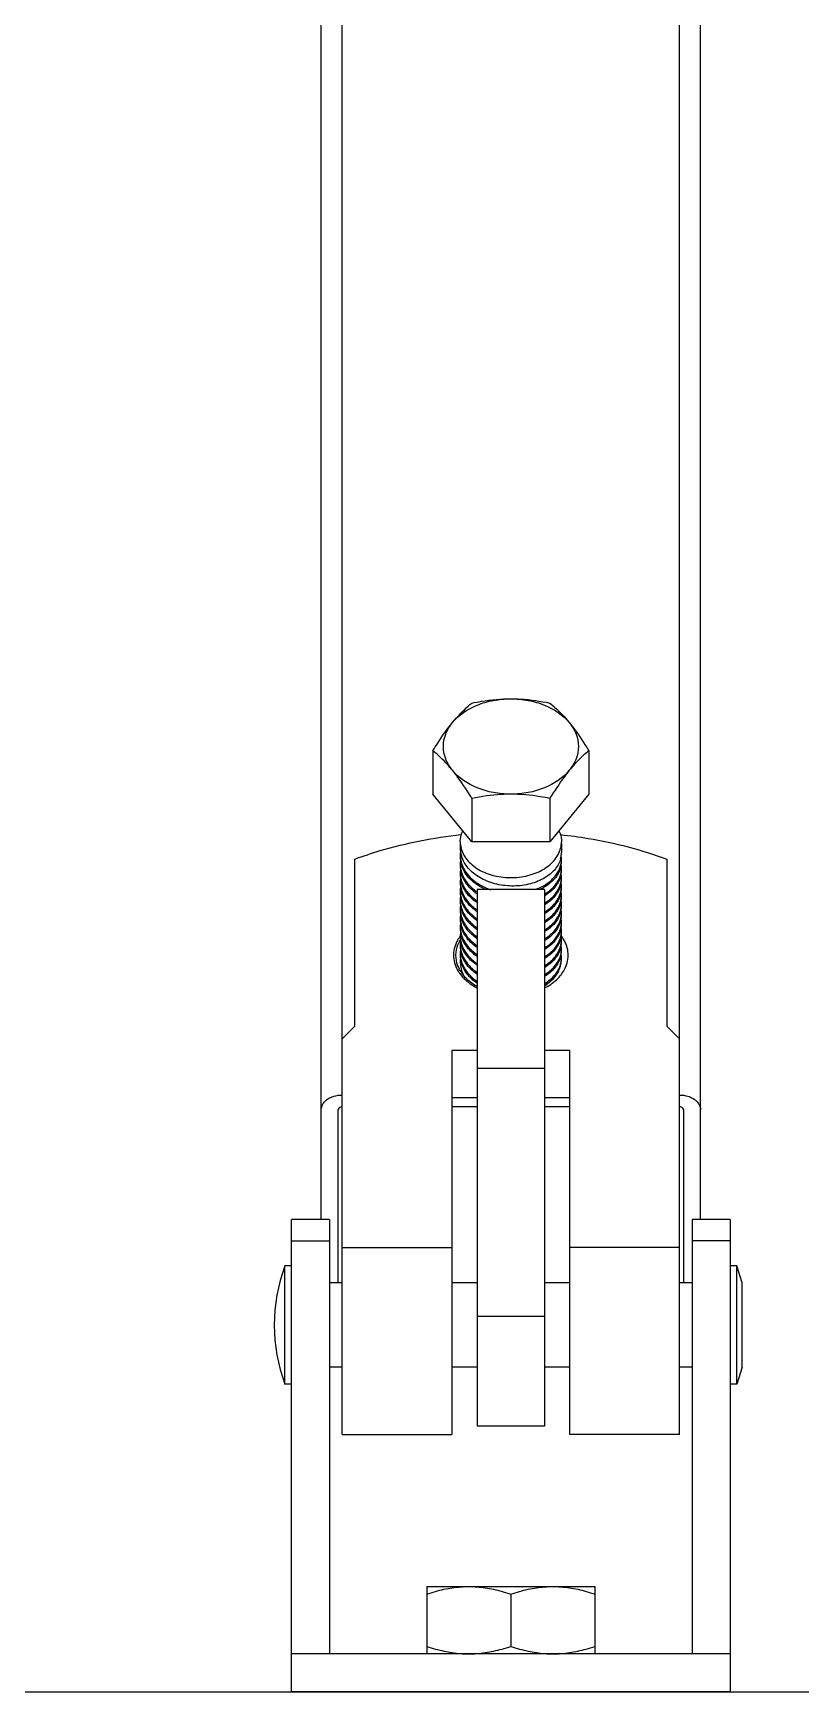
# Model space of a CAD drawing. Extents: x 69728788 to 150676229, y 20327566 to 43663798.
# Drawn here: x 75469192 to 75469607, y 20753254 to 20754149 of the extents above; entities that cross this region are included whole.
import ezdxf

# ---------------------------------------------------------------- set-up
doc = ezdxf.new("R2010")
doc.units = 0
doc.header["$LTSCALE"] = 1000
doc.header["$MEASUREMENT"] = 0
doc.layers.get('0').update_dxf_attribs({"linetype": 'CONTINUOUS'})
doc.layers.add('02___PRT_ALL_AXES', color=7, linetype='CONTINUOUS')

msp = doc.modelspace()

# ---------------------------------------------------------------- linework, layer by layer
at = {"color": 0, "linetype": 'Continuous'}
for p, q in [((75469359.28, 20753392.75), (75469359.28, 20755913.45)), ((75469541.41, 20753392.75), (75469541.41, 20755913.45)), ((75469347.9, 20753508.87), (75469347.9, 20755821.83)), ((75469552.79, 20753508.87), (75469552.79, 20755821.83)), ((75469429.31, 20753712.83), (75469408.28, 20753738.59)), ((75469492.4, 20753738.59), (75469471.37, 20753712.83)), ((75469423.02, 20753712.83), (75469423.02, 20753709.52)), ((75469471.37, 20753712.83), (75469429.31, 20753712.83)), ((75469477.66, 20753711.93), (75469477.66, 20753708.07)), ((75469432.13, 20753687.07), (75469432.13, 20753397.31)), ((75469468.55, 20753687.07), (75469432.13, 20753687.07)), ((75469468.55, 20753687.07), (75469468.55, 20753397.31)), ((75469418.47, 20753600.15), (75469418.47, 20753392.75)), ((75469482.21, 20753392.75), (75469482.21, 20753600.15)), ((75469468.55, 20753590.49), (75469432.13, 20753590.49)), ((75469357, 20753568.1), (75469357, 20753474.72)), ((75469432.13, 20753569.71), (75469418.47, 20753569.71)), ((75469482.21, 20753569.71), (75469468.55, 20753569.71)), ((75469543.68, 20753474.72), (75469543.68, 20753568.1)), ((75469331.96, 20753253.89), (75469331.96, 20753508.87)), ((75469352.45, 20753508.87), (75469331.96, 20753508.87)), ((75469352.45, 20753508.87), (75469352.45, 20753274.38)), ((75469548.23, 20753508.87), (75469548.23, 20753274.38)), ((75469568.72, 20753508.87), (75469548.23, 20753508.87)), ((75469568.72, 20753508.87), (75469568.72, 20753253.89)), ((75469331.96, 20753497.4), (75469352.45, 20753497.4)), ((75469359.28, 20753493.8), (75469418.47, 20753493.8)), ((75469541.41, 20753493.8), (75469482.21, 20753493.8)), ((75469568.72, 20753497.4), (75469548.23, 20753497.4)), ((75469468.55, 20753456.5), (75469432.13, 20753456.5)), ((75469468.55, 20753397.31), (75469432.13, 20753397.31)), ((75469359.28, 20753392.75), (75469418.47, 20753392.75)), ((75469541.41, 20753392.75), (75469482.21, 20753392.75)), ((75469568.72, 20753274.38), (75469331.96, 20753274.38)), ((75466122.35, 20753253.89), (75470168.99, 20753253.89)), ((75469568.72, 20753253.89), (75469331.96, 20753253.89))]:
    msp.add_line(p, q, dxfattribs=at)
for centre, radius, start, end in [((75469437.87, 20753709.52), 14.85, 180.01722, 187.52632), ((75469437.87, 20753705.65), 14.85, 172.47666, 179.98278), ((75469438.22, 20753709.57), 15.2, 187.53454, 194.23554), ((75469464.97, 20753707.11), 12.69, 351.17789, 359.97393), ((75469437.78, 20753705.66), 14.75, 180.00334, 183.70967), ((75469437.87, 20753704.69), 14.85, 180.01715, 187.51622), ((75469437.87, 20753700.82), 14.85, 172.46693, 179.98272), ((75469437.78, 20753700.83), 14.75, 180.00333, 183.70971), ((75469437.87, 20753699.86), 14.85, 180.01713, 187.51257), ((75469437.87, 20753695.99), 14.85, 172.46313, 179.98269), ((75469437.98, 20753705.67), 14.96, 183.71764, 189.37149), ((75469437.98, 20753700.84), 14.96, 183.7177, 189.37607), ((75469438.22, 20753704.74), 15.2, 187.52453, 194.23504), ((75469438.22, 20753699.91), 15.2, 187.52091, 194.23393), ((75469438.41, 20753705.75), 15.4, 189.39918, 197.51255), ((75469438.41, 20753700.92), 15.4, 189.40375, 197.51178), ((75469438.6, 20753709.67), 15.59, 194.23117, 197.49475), ((75469438.6, 20753704.84), 15.59, 194.23065, 197.49396), ((75469464.36, 20753707.23), 13.32, 343.58844, 344.68199), ((75469464.35, 20753702.4), 13.32, 343.59888, 344.57017), ((75469464.6, 20753702.34), 13.06, 344.55628, 351.21219), ((75469464.61, 20753707.17), 13.06, 344.66897, 351.17186), ((75469464.97, 20753703.23), 12.69, 0.02594, 8.81576), ((75469464.97, 20753702.28), 12.69, 351.2194, 359.97423), ((75469464.97, 20753698.41), 12.69, 0.02628, 8.85787), ((75469464.97, 20753697.45), 12.69, 351.19942, 359.97411), ((75469465.07, 20753703.24), 12.59, 355.66018, 359.99528), ((75469465.07, 20753698.41), 12.59, 355.66113, 359.99528), ((75469437.78, 20753696), 14.75, 180.00333, 183.70961), ((75469437.88, 20753695.03), 14.85, 180.01751, 187.69971), ((75469437.86, 20753691.16), 14.84, 172.65561, 179.98377), ((75469437.78, 20753691.17), 14.76, 180.00318, 183.71292), ((75469437.87, 20753690.21), 14.84, 180.01703, 187.48972), ((75469437.98, 20753696.01), 14.96, 183.71757, 189.36661), ((75469438.21, 20753695.08), 15.19, 187.70733, 194.25526), ((75469438.41, 20753696.09), 15.4, 189.39432, 197.50898), ((75469438.6, 20753700.01), 15.59, 194.22951, 197.49117), ((75469438.61, 20753695.18), 15.6, 194.25149, 197.54934), ((75469464.35, 20753697.57), 13.32, 343.59538, 344.62335), ((75469464.57, 20753692.69), 13.1, 343.58549, 351.25409), ((75469464.6, 20753697.51), 13.06, 344.60986, 351.19274), ((75469464.97, 20753693.58), 12.69, 0.02621, 8.8377), ((75469464.97, 20753692.62), 12.69, 351.26943, 359.97439), ((75469464.97, 20753688.75), 12.69, 0.02676, 8.90978), ((75469465.07, 20753693.58), 12.59, 355.66072, 359.99529), ((75469465.07, 20753688.75), 12.59, 355.66245, 359.99524), ((75469437.87, 20753686.33), 14.85, 172.44012, 179.98264), ((75469437.78, 20753686.34), 14.75, 180.00333, 183.70921), ((75469437.87, 20753685.38), 14.85, 180.01723, 187.52723), ((75469437.87, 20753681.5), 14.85, 172.47806, 179.98286), ((75469437.78, 20753681.51), 14.75, 180.00334, 183.70992), ((75469437.87, 20753680.55), 14.85, 180.01713, 187.51595), ((75469437.98, 20753686.35), 14.96, 183.71714, 189.3545), ((75469437.98, 20753681.52), 14.96, 183.71798, 189.39195), ((75469438.22, 20753690.25), 15.2, 187.49863, 194.29765), ((75469438.22, 20753685.42), 15.2, 187.53543, 194.23701), ((75469438.41, 20753686.43), 15.4, 189.38211, 197.50177), ((75469438.6, 20753690.35), 15.59, 194.29262, 197.48383), ((75469438.6, 20753685.52), 15.59, 194.23266, 197.49883), ((75469446.46, 20753702.38), 25.78, 230.20575, 236.02392), ((75469446.89, 20753706.85), 26.52, 233.37204, 235.98417), ((75469447.05, 20753708.04), 26.8, 234.5431, 235.97806), ((75469454.28, 20753712.65), 28.03, 293.91121, 299.13893), ((75469464.36, 20753687.92), 13.32, 343.59202, 344.65614), ((75469464.35, 20753683.09), 13.32, 343.59147, 344.63888), ((75469464.61, 20753687.85), 13.06, 344.6429, 351.18365), ((75469464.6, 20753683.02), 13.06, 344.62558, 351.17286), ((75469464.97, 20753687.79), 12.69, 351.19001, 359.97405), ((75469464.97, 20753683.92), 12.69, 0.02613, 8.82802), ((75469464.97, 20753682.96), 12.69, 351.17922, 359.97394), ((75469464.97, 20753679.09), 12.69, 0.02606, 8.81775), ((75469465.07, 20753683.92), 12.59, 355.66046, 359.99529), ((75469437.87, 20753676.67), 14.85, 172.46637, 179.98272), ((75469437.78, 20753676.68), 14.75, 180.00332, 183.70948), ((75469437.86, 20753675.72), 14.84, 180.01593, 187.29532), ((75469437.88, 20753671.84), 14.85, 172.25195, 179.98218), ((75469437.78, 20753671.85), 14.75, 180.00332, 183.70971), ((75469437.87, 20753670.89), 14.85, 180.01735, 187.55852), ((75469437.98, 20753671.87), 14.96, 183.71788, 189.41684), ((75469438.21, 20753675.76), 15.19, 187.30536, 194.23375), ((75469438.22, 20753680.6), 15.2, 187.52436, 194.24328), ((75469438.41, 20753681.6), 15.4, 189.41953, 197.51663), ((75469438.6, 20753680.69), 15.59, 194.23878, 197.48713), ((75469438.6, 20753675.86), 15.59, 194.22874, 197.49029), ((75469464.36, 20753678.26), 13.32, 343.58802, 344.69475), ((75469464.61, 20753678.19), 13.05, 344.68101, 351.39819), ((75469464.61, 20753673.36), 13.06, 344.67384, 351.1655), ((75469464.96, 20753674.26), 12.7, 0.02694, 9.03758), ((75469464.97, 20753673.3), 12.69, 351.17143, 359.97387), ((75469464.97, 20753669.43), 12.69, 0.02595, 8.80946), ((75469464.97, 20753678.13), 12.69, 351.40618, 359.97559), ((75469465.07, 20753679.09), 12.59, 355.66056, 359.99528), ((75469465.07, 20753674.27), 12.59, 355.66011, 359.99528), ((75469439.41, 20753649.59), 20.53, 143.78619, 144.72679), ((75469439.68, 20753649.39), 20.87, 142.64175, 143.7856), ((75469437.87, 20753667.02), 14.84, 172.50893, 179.98296), ((75469437.78, 20753667.02), 14.75, 180.00333, 183.70998), ((75469437.87, 20753666.06), 14.85, 180.01733, 187.5417), ((75469437.87, 20753662.19), 14.84, 172.49221, 179.98289), ((75469437.78, 20753662.19), 14.75, 180.00335, 183.71002), ((75469437.98, 20753667.04), 14.96, 183.71811, 189.41176), ((75469438.22, 20753670.94), 15.2, 187.56652, 194.23493), ((75469438.22, 20753666.11), 15.2, 187.54978, 194.23658), ((75469438.41, 20753671.94), 15.4, 189.44415, 197.50799), ((75469438.41, 20753667.12), 15.4, 189.43921, 197.51306), ((75469438.6, 20753671.03), 15.59, 194.23066, 197.49527), ((75469438.6, 20753666.2), 15.59, 194.23224, 197.49835), ((75469464.36, 20753673.43), 13.32, 343.58794, 344.68682), ((75469464.36, 20753668.6), 13.32, 343.58837, 344.68384), ((75469464.61, 20753668.53), 13.06, 344.67086, 351.16103), ((75469464.61, 20753663.7), 13.06, 344.68349, 351.14412), ((75469464.97, 20753668.47), 12.69, 351.16692, 359.97381), ((75469464.97, 20753664.6), 12.69, 0.02592, 8.80516), ((75469464.97, 20753663.65), 12.69, 351.14983, 359.97374), ((75469464.97, 20753659.77), 12.69, 0.02582, 8.78826), ((75469461.6, 20753649.84), 20.12, 31.39924, 37.65114), ((75469465.07, 20753669.44), 12.59, 355.66011, 359.99527), ((75469465.07, 20753664.61), 12.59, 355.66009, 359.99526), ((75469437.75, 20753650.65), 18.56, 149.62877, 153.04595), ((75469438.68, 20753650.1), 19.64, 144.69844, 149.60744), ((75469439.02, 20753650.58), 18.5, 149.78271, 154.21576), ((75469437.88, 20753661.23), 14.85, 180.01782, 187.72851), ((75469437.86, 20753657.36), 14.84, 172.68424, 179.98392), ((75469437.78, 20753657.36), 14.76, 180.00323, 183.71358), ((75469437.87, 20753656.4), 14.85, 180.01727, 187.5326), ((75469437.87, 20753652.53), 14.85, 172.48333, 179.98285), ((75469437.98, 20753662.21), 14.96, 183.71811, 189.39942), ((75469438.22, 20753656.45), 15.2, 187.54075, 194.23736), ((75469438.22, 20753661.28), 15.2, 187.73585, 194.256), ((75469438.41, 20753662.29), 15.4, 189.42692, 197.51614), ((75469438.61, 20753661.38), 15.61, 194.25215, 197.55263), ((75469438.6, 20753656.54), 15.59, 194.23301, 197.49985), ((75469464.36, 20753663.77), 13.32, 343.59023, 344.69634), ((75469464.56, 20753658.88), 13.11, 343.52748, 350.84812), ((75469464.96, 20753658.82), 12.7, 350.86222, 359.9725), ((75469464.97, 20753653.99), 12.69, 351.18371, 359.97405), ((75469464.98, 20753654.94), 12.68, 0.02373, 8.49264), ((75469465.07, 20753659.78), 12.59, 355.66008, 359.99528), ((75469465.06, 20753654.95), 12.6, 355.65389, 359.99548), ((75469437.78, 20753652.53), 14.75, 180.00334, 183.71), ((75469437.87, 20753651.57), 14.85, 180.01722, 187.52323), ((75469437.85, 20753648.04), 14.83, 172.29243, 179.9976), ((75469437.82, 20753648.04), 14.79, 180.00645, 180.70557), ((75469437.83, 20753648.04), 14.8, 180.70559, 181.5071), ((75469437.85, 20753648.04), 14.83, 181.50766, 183.71171), ((75469437.98, 20753652.55), 14.96, 183.71809, 189.40027), ((75469437.89, 20753648.04), 14.86, 183.71157, 184.99338), ((75469437.99, 20753647.68), 14.97, 172.48244, 173.5218), ((75469438.03, 20753651.59), 15.01, 187.51414, 187.95411), ((75469438.2, 20753651.62), 15.18, 187.96521, 193.43708), ((75469438.26, 20753652.6), 15.24, 189.40192, 194.17782), ((75469438.38, 20753651.66), 15.36, 193.42927, 194.22099), ((75469438.53, 20753652.66), 15.52, 194.17443, 196.37067), ((75469438.53, 20753651.7), 15.52, 194.22379, 196.36692), ((75469438.72, 20753652.72), 15.72, 196.36858, 197.4941), ((75469438.92, 20753652.78), 15.93, 197.49653, 199.60943), ((75469462.59, 20753650.99), 15.24, 330.07525, 332.09709), ((75469463.39, 20753650.59), 14.34, 332.03548, 341.08742), ((75469462.64, 20753650.06), 15.06, 335.22094, 343.64618), ((75469464.21, 20753654.15), 13.47, 342.09338, 343.5943), ((75469463.42, 20753649.82), 14.25, 343.67685, 350.23645), ((75469464.36, 20753654.11), 13.32, 343.59518, 344.67088), ((75469464.61, 20753654.04), 13.06, 344.65774, 351.17745), ((75469463.78, 20753649.75), 13.88, 350.26284, 351.44355), ((75469464.97, 20753650.11), 12.69, 0.02607, 8.82159), ((75469463.88, 20753649.74), 13.78, 351.44271, 354.61373), ((75469463.96, 20753649.73), 13.71, 354.61526, 357.59589), ((75469465.03, 20753650.12), 12.63, 355.66308, 357.16108), ((75469465.07, 20753650.12), 12.59, 357.1614, 358.24899), ((75469465.12, 20753650.12), 12.54, 358.63851, 359.99964), ((75469465.09, 20753650.12), 12.57, 358.24922, 358.63879), ((75469438.74, 20753653.26), 19.71, 212.47176, 213.29007), ((75469439.01, 20753653.44), 20.04, 213.2921, 214.82251), ((75469439.29, 20753653.63), 20.37, 214.82054, 215.62031), ((75469440.22, 20753654.33), 21.54, 215.67716, 222.29962), ((75469439.05, 20753652.63), 18.57, 209.94441, 210.40817), ((75469439.19, 20753652.71), 18.74, 210.40863, 211.18151), ((75469439.45, 20753652.87), 19.04, 211.18336, 212.63378), ((75469439.71, 20753653.03), 19.34, 212.63199, 213.39257), ((75469440.48, 20753653.56), 20.27, 213.43071, 218.91453), ((75469441.32, 20753655.3), 23.01, 222.2513, 223.81004), ((75469442.47, 20753656.43), 24.61, 223.85743, 229.56164), ((75469443.83, 20753658.01), 26.7, 229.53226, 233.034), ((75469444.56, 20753658.97), 27.91, 233.02079, 234.73833), ((75469456.06, 20753656.45), 24.48, 300.88847, 306.33279), ((75469455.46, 20753655.96), 24.59, 302.39462, 308.27241), ((75469457.16, 20753654.93), 22.6, 306.37524, 308.87188), ((75469456.62, 20753654.47), 22.7, 308.3207, 310.79125), ((75469460.47, 20753654.34), 21.54, 320.12151, 321.94753), ((75469461.05, 20753653.89), 20.81, 321.94521, 324.21376)]:
    msp.add_arc(centre, radius, start, end, dxfattribs=at)
for points, knots in [([(75469477.13, 20753703.47), (75469476.5, 20753701.33), (75469473.95, 20753697.07), (75469467.74, 20753692.43), (75469459.72, 20753689.52), (75469450.72, 20753688.63), (75469441.68, 20753689.85), (75469433.53, 20753693.12), (75469427.14, 20753698.17), (75469424.45, 20753702.68), (75469423.73, 20753704.98)], [0, 0, 0, 0, 0.1028, 0.219577, 0.350442, 0.49027, 0.631417, 0.766201, 0.889254, 1, 1, 1, 1]), ([(75469423.73, 20753701.12), (75469424.22, 20753699.55), (75469425.77, 20753696.45), (75469429.35, 20753692.48), (75469434.04, 20753689.21), (75469437.65, 20753687.65), (75469439.57, 20753687.01)], [0, 0, 0, 0, 0.224612, 0.465352, 0.724449, 1, 1, 1, 1]), ([(75469437, 20753687.02), (75469433.88, 20753688.35), (75469428.33, 20753691.78), (75469424.62, 20753697.31), (75469423.73, 20753700.15)], [0, 0, 0, 0, 0.53219, 1, 1, 1, 1]), ([(75469463.23, 20753687.04), (75469465.22, 20753687.73), (75469468.9, 20753689.42), (75469473.47, 20753693.01), (75469476.58, 20753697.36), (75469477.5, 20753700.68), (75469477.62, 20753702.29)], [0, 0, 0, 0, 0.284949, 0.545175, 0.781019, 1, 1, 1, 1]), ([(75469477.13, 20753698.64), (75469476.51, 20753696.51), (75469473.99, 20753692.3), (75469470.13, 20753689.39), (75469467.93, 20753688.17)], [0, 0, 0, 0, 0.46845, 1, 1, 1, 1]), ([(75469468.63, 20753684.7), (75469471.08, 20753686.18), (75469474.38, 20753688.97), (75469476.97, 20753693.74), (75469477.53, 20753696.23), (75469477.62, 20753697.46)], [0, 0, 0, 0, 0.531925, 0.771628, 1, 1, 1, 1]), ([(75469423.05, 20753690.21), (75469423.2, 20753688), (75469424.59, 20753683.41), (75469427.64, 20753679.78), (75469429.45, 20753678.18)], [0, 0, 0, 0, 0.478758, 1, 1, 1, 1]), ([(75469423.73, 20753696.29), (75469424.35, 20753694.33), (75469426.46, 20753690.47), (75469429.67, 20753687.52), (75469431.5, 20753686.21)], [0, 0, 0, 0, 0.477761, 1, 1, 1, 1]), ([(75469431.07, 20753685.57), (75469429.34, 20753686.85), (75469426.32, 20753689.73), (75469424.32, 20753693.44), (75469423.73, 20753695.32)], [0, 0, 0, 0, 0.521279, 1, 1, 1, 1]), ([(75469423.73, 20753691.46), (75469424.26, 20753689.78), (75469425.95, 20753686.47), (75469428.5, 20753683.79), (75469429.96, 20753682.57)], [0, 0, 0, 0, 0.48128, 1, 1, 1, 1]), ([(75469429.45, 20753682.05), (75469428.12, 20753683.22), (75469425.79, 20753685.79), (75469424.23, 20753688.9), (75469423.73, 20753690.48)], [0, 0, 0, 0, 0.517488, 1, 1, 1, 1]), ([(75469477.13, 20753693.81), (75469476.54, 20753691.8), (75469474.23, 20753687.79), (75469470.66, 20753684.96), (75469468.63, 20753683.74)], [0, 0, 0, 0, 0.470184, 1, 1, 1, 1]), ([(75469468.63, 20753679.88), (75469471.08, 20753681.35), (75469474.38, 20753684.14), (75469476.97, 20753688.91), (75469477.53, 20753691.41), (75469477.62, 20753692.63)], [0, 0, 0, 0, 0.531924, 0.771627, 1, 1, 1, 1]), ([(75469477.13, 20753688.99), (75469476.54, 20753686.97), (75469474.23, 20753682.97), (75469470.67, 20753680.13), (75469468.63, 20753678.91)], [0, 0, 0, 0, 0.470189, 1, 1, 1, 1]), ([(75469428.93, 20753677.69), (75469427.73, 20753678.82), (75469425.61, 20753681.27), (75469424.19, 20753684.19), (75469423.73, 20753685.67)], [0, 0, 0, 0, 0.516175, 1, 1, 1, 1]), ([(75469423.73, 20753681.8), (75469424.38, 20753679.75), (75469426.64, 20753675.7), (75469430.09, 20753672.67), (75469432.05, 20753671.34)], [0, 0, 0, 0, 0.476588, 1, 1, 1, 1]), ([(75469432.05, 20753670.38), (75469430.09, 20753671.7), (75469426.65, 20753674.73), (75469424.38, 20753678.78), (75469423.73, 20753680.83)], [0, 0, 0, 0, 0.523421, 1, 1, 1, 1]), ([(75469432.07, 20753680.03), (75469431.84, 20753680.18), (75469430.93, 20753680.81), (75469430.07, 20753681.5), (75469429.45, 20753682.05)], [0, 0, 0, 0, 0.254157, 1, 1, 1, 1]), ([(75469468.63, 20753675.05), (75469471.09, 20753676.52), (75469474.38, 20753679.31), (75469476.97, 20753684.08), (75469477.53, 20753686.58), (75469477.62, 20753687.8)], [0, 0, 0, 0, 0.531915, 0.771618, 1, 1, 1, 1]), ([(75469477.13, 20753684.15), (75469476.54, 20753682.14), (75469474.23, 20753678.14), (75469470.66, 20753675.3), (75469468.63, 20753674.08)], [0, 0, 0, 0, 0.47018, 1, 1, 1, 1]), ([(75469468.63, 20753670.22), (75469471.08, 20753671.69), (75469474.38, 20753674.48), (75469476.97, 20753679.25), (75469477.53, 20753681.75), (75469477.62, 20753682.97)], [0, 0, 0, 0, 0.531925, 0.771625, 1, 1, 1, 1]), ([(75469423.05, 20753675.73), (75469423.14, 20753674.4), (75469423.69, 20753671.69), (75469426.25, 20753666.51), (75469429.56, 20753663.37), (75469432.05, 20753661.69)], [0, 0, 0, 0, 0.232557, 0.47421, 1, 1, 1, 1]), ([(75469423.73, 20753676.97), (75469424.38, 20753674.92), (75469426.65, 20753670.87), (75469430.09, 20753667.84), (75469432.05, 20753666.51)], [0, 0, 0, 0, 0.476579, 1, 1, 1, 1]), ([(75469432.05, 20753665.55), (75469430.09, 20753666.87), (75469426.64, 20753669.91), (75469424.38, 20753673.95), (75469423.73, 20753676.01)], [0, 0, 0, 0, 0.523412, 1, 1, 1, 1]), ([(75469432.05, 20753660.72), (75469430.09, 20753662.04), (75469426.64, 20753665.08), (75469424.38, 20753669.12), (75469423.73, 20753671.18)], [0, 0, 0, 0, 0.523413, 1, 1, 1, 1]), ([(75469432.05, 20753675.21), (75469431.77, 20753675.4), (75469430.68, 20753676.16), (75469429.65, 20753677.01), (75469428.93, 20753677.69)], [0, 0, 0, 0, 0.254915, 1, 1, 1, 1]), ([(75469429.45, 20753678.18), (75469429.65, 20753678), (75469430.49, 20753677.29), (75469431.38, 20753676.63), (75469432.07, 20753676.16)], [0, 0, 0, 0, 0.245893, 1, 1, 1, 1]), ([(75469477.13, 20753679.32), (75469476.54, 20753677.31), (75469474.23, 20753673.31), (75469470.66, 20753670.47), (75469468.63, 20753669.25)], [0, 0, 0, 0, 0.470176, 1, 1, 1, 1]), ([(75469468.63, 20753665.39), (75469471.09, 20753666.86), (75469474.38, 20753669.65), (75469476.97, 20753674.42), (75469477.53, 20753676.92), (75469477.62, 20753678.14)], [0, 0, 0, 0, 0.531928, 0.771625, 1, 1, 1, 1]), ([(75469477.13, 20753674.49), (75469476.54, 20753672.48), (75469474.23, 20753668.48), (75469470.66, 20753665.64), (75469468.63, 20753664.42)], [0, 0, 0, 0, 0.470172, 1, 1, 1, 1]), ([(75469468.63, 20753660.56), (75469471.08, 20753662.03), (75469474.38, 20753664.82), (75469476.97, 20753669.59), (75469477.53, 20753672.09), (75469477.62, 20753673.31)], [0, 0, 0, 0, 0.531934, 0.771628, 1, 1, 1, 1]), ([(75469423.73, 20753667.31), (75469424.38, 20753665.26), (75469426.64, 20753661.21), (75469430.09, 20753658.18), (75469432.05, 20753656.86)], [0, 0, 0, 0, 0.476587, 1, 1, 1, 1]), ([(75469432.05, 20753655.89), (75469430.09, 20753657.21), (75469426.65, 20753660.25), (75469424.38, 20753664.29), (75469423.73, 20753666.35)], [0, 0, 0, 0, 0.523415, 1, 1, 1, 1]), ([(75469423.73, 20753662.48), (75469424.38, 20753660.43), (75469426.65, 20753656.38), (75469430.09, 20753653.35), (75469432.05, 20753652.03)], [0, 0, 0, 0, 0.476585, 1, 1, 1, 1]), ([(75469477.13, 20753669.66), (75469476.54, 20753667.65), (75469474.23, 20753663.65), (75469470.66, 20753660.81), (75469468.63, 20753659.59)], [0, 0, 0, 0, 0.470172, 1, 1, 1, 1]), ([(75469468.63, 20753655.73), (75469471.08, 20753657.2), (75469474.38, 20753659.99), (75469476.97, 20753664.76), (75469477.53, 20753667.26), (75469477.62, 20753668.48)], [0, 0, 0, 0, 0.531934, 0.771628, 1, 1, 1, 1]), ([(75469477.13, 20753664.84), (75469476.54, 20753662.82), (75469474.23, 20753658.82), (75469470.66, 20753655.98), (75469468.63, 20753654.76)], [0, 0, 0, 0, 0.470174, 1, 1, 1, 1]), ([(75469468.63, 20753650.9), (75469471.09, 20753652.37), (75469474.38, 20753655.16), (75469476.97, 20753659.93), (75469477.53, 20753662.43), (75469477.62, 20753663.65)], [0, 0, 0, 0, 0.531935, 0.77163, 1, 1, 1, 1]), ([(75469421.21, 20753659.07), (75469419.93, 20753656.55), (75469418.56, 20753650.72), (75469420.57, 20753645.09), (75469422.11, 20753642.68)], [0, 0, 0, 0, 0.4965, 1, 1, 1, 1]), ([(75469421.26, 20753647.39), (75469420.76, 20753649.22), (75469420.41, 20753653.13), (75469421.52, 20753656.89), (75469422.36, 20753658.62)], [0, 0, 0, 0, 0.495789, 1, 1, 1, 1]), ([(75469423.05, 20753656.41), (75469423.14, 20753655.07), (75469423.69, 20753652.37), (75469426.26, 20753647.18), (75469429.58, 20753644.03), (75469432.09, 20753642.35)], [0, 0, 0, 0, 0.232505, 0.474134, 1, 1, 1, 1]), ([(75469432.05, 20753651.06), (75469430.09, 20753652.38), (75469426.65, 20753655.42), (75469424.38, 20753659.46), (75469423.73, 20753661.51)], [0, 0, 0, 0, 0.523417, 1, 1, 1, 1]), ([(75469423.73, 20753657.65), (75469424.38, 20753655.6), (75469426.65, 20753651.55), (75469430.09, 20753648.52), (75469432.05, 20753647.2)], [0, 0, 0, 0, 0.476583, 1, 1, 1, 1]), ([(75469432.09, 20753646.21), (75469430.12, 20753647.53), (75469426.66, 20753650.57), (75469424.38, 20753654.62), (75469423.73, 20753656.67)], [0, 0, 0, 0, 0.523464, 1, 1, 1, 1]), ([(75469477.13, 20753655.17), (75469476.53, 20753653.15), (75469474.21, 20753649.14), (75469470.63, 20753646.3), (75469468.59, 20753645.08)], [0, 0, 0, 0, 0.470105, 1, 1, 1, 1]), ([(75469477.13, 20753660.01), (75469476.54, 20753657.99), (75469474.23, 20753653.99), (75469470.66, 20753651.15), (75469468.63, 20753649.93)], [0, 0, 0, 0, 0.470176, 1, 1, 1, 1]), ([(75469468.63, 20753646.07), (75469471.09, 20753647.54), (75469474.38, 20753650.33), (75469476.97, 20753655.1), (75469477.53, 20753657.6), (75469477.62, 20753658.82)], [0, 0, 0, 0, 0.531934, 0.771631, 1, 1, 1, 1]), ([(75469476.72, 20753650.12), (75469476.84, 20753650.43), (75469477.29, 20753651.68), (75469477.55, 20753653), (75469477.62, 20753653.99)], [0, 0, 0, 0, 0.254035, 1, 1, 1, 1]), ([(75469479.66, 20753644.63), (75469480.83, 20753647.06), (75469482.04, 20753652.62), (75469480.19, 20753657.99), (75469478.77, 20753660.32)], [0, 0, 0, 0, 0.496527, 1, 1, 1, 1]), ([(75469432.05, 20753636.57), (75469430.05, 20753637.93), (75469426.53, 20753641.04), (75469424.26, 20753645.21), (75469423.64, 20753647.32)], [0, 0, 0, 0, 0.523877, 1, 1, 1, 1]), ([(75469432.05, 20753641.4), (75469430.09, 20753642.73), (75469426.65, 20753645.76), (75469424.38, 20753649.8), (75469423.73, 20753651.86)], [0, 0, 0, 0, 0.523421, 1, 1, 1, 1]), ([(75469423.92, 20753647.44), (75469424.61, 20753645.49), (75469426.87, 20753641.68), (75469430.18, 20753638.8), (75469432.05, 20753637.54)], [0, 0, 0, 0, 0.477487, 1, 1, 1, 1]), ([(75469468.59, 20753641.22), (75469470.44, 20753642.32), (75469473.7, 20753644.85), (75469476.01, 20753648.33), (75469476.72, 20753650.12)], [0, 0, 0, 0, 0.527301, 1, 1, 1, 1]), ([(75469477.03, 20753650.01), (75469476.4, 20753648.06), (75469474.08, 20753644.21), (75469470.61, 20753641.46), (75469468.63, 20753640.27)], [0, 0, 0, 0, 0.470876, 1, 1, 1, 1]), ([(75469476.32, 20753643.74), (75469476.16, 20753643.38), (75469475.45, 20753641.88), (75469474.51, 20753640.51), (75469473.71, 20753639.55)], [0, 0, 0, 0, 0.242691, 1, 1, 1, 1]), ([(75469476.96, 20753645.94), (75469477.05, 20753646.2), (75469477.37, 20753647.25), (75469477.56, 20753648.35), (75469477.62, 20753649.17)], [0, 0, 0, 0, 0.252988, 1, 1, 1, 1]), ([(75469432.07, 20753634.73), (75469431.34, 20753635.14), (75469428.62, 20753636.82), (75469426.18, 20753638.98), (75469424.7, 20753640.82)], [0, 0, 0, 0, 0.262319, 1, 1, 1, 1]), ([(75469468.56, 20753633.96), (75469469.4, 20753634.39), (75469472.5, 20753636.16), (75469475.31, 20753638.5), (75469477, 20753640.53)], [0, 0, 0, 0, 0.263547, 1, 1, 1, 1]), ([(75469468.63, 20753636.41), (75469469.4, 20753636.87), (75469472.18, 20753638.74), (75469474.57, 20753641.26), (75469475.8, 20753643.39)], [0, 0, 0, 0, 0.268013, 1, 1, 1, 1]), ([(75469473.7, 20753639.56), (75469473.53, 20753639.36), (75469472.79, 20753638.57), (75469471.98, 20753637.85), (75469471.35, 20753637.33)], [0, 0, 0, 0, 0.244707, 1, 1, 1, 1]), ([(75469347.9, 20753568.1), (75469347.9, 20753569.7), (75469349.62, 20753573.26), (75469352.95, 20753574.94), (75469354.81, 20753575.5)], [0, 0, 0, 0, 0.452141, 1, 1, 1, 1]), ([(75469545.87, 20753575.5), (75469547.73, 20753574.94), (75469551.07, 20753573.26), (75469552.79, 20753569.7), (75469552.79, 20753568.1)], [0, 0, 0, 0, 0.547859, 1, 1, 1, 1]), ([(75469359.28, 20753569.71), (75469358.99, 20753569.71), (75469358.04, 20753569.61), (75469357, 20753568.78), (75469357, 20753568.1)], [0, 0, 0, 0, 0.29846, 1, 1, 1, 1]), ([(75469543.68, 20753568.1), (75469543.68, 20753568.78), (75469542.64, 20753569.61), (75469541.7, 20753569.71), (75469541.41, 20753569.71)], [0, 0, 0, 0, 0.70154, 1, 1, 1, 1])]:
    msp.add_open_spline(points, degree=3, knots=knots, dxfattribs=at)
for points in [[(75469422.96, 20753643.36), (75469422.23, 20753644.62), (75469421.65, 20753645.98), (75469421.26, 20753647.39)], [(75469423.08, 20753646.75), (75469423.18, 20753645.65), (75469423.4, 20753644.56), (75469423.73, 20753643.51)], [(75469477.93, 20753641.72), (75469478.59, 20753642.64), (75469479.17, 20753643.61), (75469479.66, 20753644.63)], [(75469423.73, 20753643.51), (75469424.01, 20753642.6), (75469424.38, 20753641.72), (75469424.81, 20753640.88)], [(75469428.45, 20753636.18), (75469429.58, 20753635.38), (75469430.78, 20753634.66), (75469432.01, 20753634.02)], [(75469473.71, 20753639.55), (75469473.02, 20753638.74), (75469472.26, 20753637.98), (75469471.45, 20753637.28)], [(75469354.81, 20753575.5), (75469356.25, 20753575.93), (75469357.78, 20753576.15), (75469359.28, 20753576.15)], [(75469541.41, 20753576.15), (75469542.91, 20753576.15), (75469544.43, 20753575.93), (75469545.87, 20753575.5)]]:
    msp.add_open_spline(points, degree=3, dxfattribs=at)
at = {"layer": '02___PRT_ALL_AXES', "color": 0, "linetype": 'Continuous'}
for p, q in [((75469408.28, 20753762.04), (75469408.28, 20753738.59)), ((75469492.4, 20753762.04), (75469492.4, 20753738.59)), ((75469429.31, 20753736.29), (75469429.31, 20753712.83)), ((75469471.37, 20753736.29), (75469471.37, 20753712.83)), ((75469423.02, 20753712.83), (75469423.02, 20753709.52)), ((75469477.66, 20753711.93), (75469477.66, 20753707.1)), ((75469366.11, 20753613.39), (75469366.11, 20753703.53)), ((75469534.58, 20753703.53), (75469534.58, 20753613.39)), ((75469359.28, 20753606.49), (75469366.11, 20753613.39)), ((75469534.58, 20753613.39), (75469541.41, 20753606.49)), ((75469432.13, 20753600.15), (75469418.47, 20753600.15)), ((75469482.21, 20753600.15), (75469468.55, 20753600.15)), ((75469432.13, 20753574.71), (75469418.47, 20753574.71)), ((75469482.21, 20753574.71), (75469468.55, 20753574.71)), ((75469328.32, 20753420.08), (75469328.32, 20753483.82)), ((75469331.96, 20753483.82), (75469328.32, 20753483.82)), ((75469572.37, 20753483.82), (75469568.72, 20753483.82)), ((75469572.37, 20753420.08), (75469572.37, 20753483.82)), ((75469575.23, 20753474.72), (75469572.37, 20753483.82)), ((75469359.28, 20753474.72), (75469352.45, 20753474.72)), ((75469432.13, 20753474.72), (75469418.47, 20753474.72)), ((75469482.21, 20753474.72), (75469468.55, 20753474.72)), ((75469548.23, 20753474.72), (75469541.41, 20753474.72)), ((75469575.23, 20753429.19), (75469575.23, 20753474.72)), ((75469359.28, 20753429.19), (75469352.45, 20753429.19)), ((75469432.13, 20753429.19), (75469418.47, 20753429.19)), ((75469482.21, 20753429.19), (75469468.55, 20753429.19)), ((75469548.23, 20753429.19), (75469541.41, 20753429.19)), ((75469575.23, 20753429.19), (75469572.37, 20753420.08)), ((75469331.96, 20753420.08), (75469328.32, 20753420.08)), ((75469572.37, 20753420.08), (75469568.72, 20753420.08)), ((75469404.91, 20753310.72), (75469404.91, 20753274.38)), ((75469404.91, 20753310.72), (75469495.77, 20753310.72)), ((75469450.34, 20753306.67), (75469450.34, 20753278.44)), ((75469495.77, 20753274.38), (75469495.77, 20753310.72))]:
    msp.add_line(p, q, dxfattribs=at)
for centre, radius, start, end in [((75469436.94, 20753712.85), 13.91, 180.07853, 193.61726), ((75469437.33, 20753712.94), 14.32, 193.58825, 195.70677), ((75469464.02, 20753712.83), 13.64, 356.28257, 359.9965), ((75469413.62, 20753451.95), 91.06, 159.51268, 200.48732)]:
    msp.add_arc(centre, radius, start, end, dxfattribs=at)
for points, knots in [([(75469418.8, 20753777.22), (75469422.24, 20753781.44), (75469429.74, 20753786.32), (75469440.95, 20753789.52), (75469447.19, 20753790.1), (75469450.34, 20753790.1)], [0, 0, 0, 0, 0.467191, 0.729101, 1, 1, 1, 1]), ([(75469418.8, 20753777.22), (75469419.66, 20753778.28), (75469422.9, 20753782.06), (75469426.51, 20753785.52), (75469429.31, 20753787.8)], [0, 0, 0, 0, 0.2742, 1, 1, 1, 1]), ([(75469429.31, 20753787.8), (75469431.03, 20753788.15), (75469437.97, 20753789.44), (75469445.03, 20753790.1), (75469450.34, 20753790.1)], [0, 0, 0, 0, 0.248025, 1, 1, 1, 1]), ([(75469450.34, 20753790.1), (75469452.12, 20753790.1), (75469459.18, 20753789.89), (75469466.2, 20753788.86), (75469471.37, 20753787.8)], [0, 0, 0, 0, 0.251885, 1, 1, 1, 1]), ([(75469450.34, 20753790.1), (75469453.5, 20753790.1), (75469459.73, 20753789.52), (75469470.94, 20753786.32), (75469478.44, 20753781.44), (75469481.89, 20753777.22)], [0, 0, 0, 0, 0.270899, 0.532809, 1, 1, 1, 1]), ([(75469471.37, 20753787.8), (75469472.25, 20753787.08), (75469476.03, 20753783.85), (75469479.46, 20753780.2), (75469481.89, 20753777.22)], [0, 0, 0, 0, 0.227749, 1, 1, 1, 1]), ([(75469408.28, 20753762.04), (75469409.13, 20753763.42), (75469412.4, 20753768.64), (75469415.93, 20753773.71), (75469418.8, 20753777.22)], [0, 0, 0, 0, 0.26296, 1, 1, 1, 1]), ([(75469418.8, 20753751.47), (75469417.28, 20753753.32), (75469414.82, 20753757.39), (75469413.48, 20753764.34), (75469414.82, 20753771.29), (75469417.28, 20753775.36), (75469418.8, 20753777.22)], [0, 0, 0, 0, 0.257484, 0.5, 0.742516, 1, 1, 1, 1]), ([(75469481.89, 20753777.22), (75469482.8, 20753776.1), (75469486.58, 20753771.23), (75469489.94, 20753766.06), (75469492.4, 20753762.04)], [0, 0, 0, 0, 0.234887, 1, 1, 1, 1]), ([(75469481.89, 20753777.22), (75469483.4, 20753775.36), (75469485.87, 20753771.29), (75469487.2, 20753764.34), (75469485.87, 20753757.39), (75469483.4, 20753753.32), (75469481.89, 20753751.47)], [0, 0, 0, 0, 0.257484, 0.5, 0.742516, 1, 1, 1, 1]), ([(75469418.8, 20753751.47), (75469417.93, 20753752.52), (75469414.7, 20753756.31), (75469411.08, 20753759.76), (75469408.28, 20753762.04)], [0, 0, 0, 0, 0.2742, 1, 1, 1, 1]), ([(75469492.4, 20753762.04), (75469491.52, 20753761.33), (75469487.74, 20753758.09), (75469484.32, 20753754.44), (75469481.89, 20753751.47)], [0, 0, 0, 0, 0.227749, 1, 1, 1, 1]), ([(75469450.34, 20753738.59), (75469447.19, 20753738.59), (75469440.95, 20753739.16), (75469429.74, 20753742.37), (75469422.24, 20753747.25), (75469418.8, 20753751.47)], [0, 0, 0, 0, 0.270899, 0.532809, 1, 1, 1, 1]), ([(75469429.31, 20753736.29), (75469428.47, 20753737.67), (75469425.2, 20753742.88), (75469421.67, 20753747.95), (75469418.8, 20753751.47)], [0, 0, 0, 0, 0.26296, 1, 1, 1, 1]), ([(75469481.89, 20753751.47), (75469478.44, 20753747.25), (75469470.94, 20753742.37), (75469459.73, 20753739.16), (75469453.5, 20753738.59), (75469450.34, 20753738.59)], [0, 0, 0, 0, 0.467191, 0.729101, 1, 1, 1, 1]), ([(75469481.89, 20753751.47), (75469480.97, 20753750.34), (75469477.2, 20753745.48), (75469473.83, 20753740.3), (75469471.37, 20753736.29)], [0, 0, 0, 0, 0.234887, 1, 1, 1, 1]), ([(75469450.34, 20753738.59), (75469448.56, 20753738.59), (75469441.5, 20753738.38), (75469434.49, 20753737.34), (75469429.31, 20753736.29)], [0, 0, 0, 0, 0.251885, 1, 1, 1, 1]), ([(75469471.37, 20753736.29), (75469469.66, 20753736.64), (75469462.72, 20753737.93), (75469455.65, 20753738.59), (75469450.34, 20753738.59)], [0, 0, 0, 0, 0.248025, 1, 1, 1, 1]), ([(75469366.11, 20753703.53), (75469370.62, 20753705.2), (75469389.28, 20753711.39), (75469408.71, 20753715.17), (75469423.46, 20753716.73)], [0, 0, 0, 0, 0.245009, 1, 1, 1, 1]), ([(75469423.02, 20753712.83), (75469423.02, 20753713.33), (75469423.14, 20753715.38), (75469423.71, 20753717.39), (75469424.35, 20753718.78)], [0, 0, 0, 0, 0.246881, 1, 1, 1, 1]), ([(75469476.33, 20753718.78), (75469476.55, 20753718.31), (75469477.31, 20753716.41), (75469477.66, 20753714.35), (75469477.66, 20753712.83)], [0, 0, 0, 0, 0.255771, 1, 1, 1, 1]), ([(75469477.22, 20753716.73), (75469482.2, 20753716.2), (75469501.67, 20753713.56), (75469520.84, 20753708.6), (75469534.58, 20753703.53)], [0, 0, 0, 0, 0.254647, 1, 1, 1, 1]), ([(75469423.55, 20753709.06), (75469424.22, 20753706.68), (75469427.01, 20753701.96), (75469433.89, 20753696.9), (75469442.68, 20753693.86), (75469452.37, 20753693.16), (75469461.82, 20753694.85), (75469469.93, 20753698.77), (75469474.91, 20753703.78), (75469477.09, 20753708.39), (75469477.56, 20753710.77), (75469477.63, 20753711.95)], [0, 0, 0, 0, 0.10787, 0.229941, 0.365588, 0.508322, 0.649135, 0.779671, 0.895471, 0.948703, 1, 1, 1, 1])]:
    msp.add_open_spline(points, degree=3, knots=knots, dxfattribs=at)
for points, start_tangent, end_tangent in [([(75469404.91, 20753306.67), (75469409.65, 20753308.12), (75469414.22, 20753309.24), (75469418.7, 20753310.06), (75469423.17, 20753310.56), (75469427.63, 20753310.72)], (0.948683, 0.316228), (1, 0)), ([(75469427.63, 20753310.72), (75469432.08, 20753310.56), (75469436.55, 20753310.06), (75469441.03, 20753309.24), (75469445.6, 20753308.12), (75469450.34, 20753306.67)], (1, -0.000001), (0.948683, -0.316228)), ([(75469450.34, 20753306.67), (75469455.08, 20753308.12), (75469459.65, 20753309.24), (75469464.14, 20753310.06), (75469468.6, 20753310.56), (75469473.06, 20753310.72)], (0.948683, 0.316228), (1, 0)), ([(75469473.06, 20753310.72), (75469477.52, 20753310.56), (75469481.98, 20753310.06), (75469486.47, 20753309.24), (75469491.04, 20753308.12), (75469495.77, 20753306.67)], (1, -0.000001), (0.948683, -0.316228)), ([(75469404.91, 20753278.44), (75469409.65, 20753276.99), (75469414.22, 20753275.86), (75469418.7, 20753275.04), (75469423.17, 20753274.55), (75469427.63, 20753274.38)], (0.948683, -0.316228), (1, 0)), ([(75469427.63, 20753274.38), (75469432.08, 20753274.55), (75469436.55, 20753275.04), (75469441.03, 20753275.86), (75469445.6, 20753276.99), (75469450.34, 20753278.44)], (1, 0.000001), (0.948683, 0.316228)), ([(75469450.34, 20753278.44), (75469455.08, 20753276.99), (75469459.65, 20753275.86), (75469464.14, 20753275.04), (75469468.6, 20753274.55), (75469473.06, 20753274.38)], (0.948683, -0.316228), (1, 0)), ([(75469473.06, 20753274.38), (75469477.52, 20753274.55), (75469481.98, 20753275.04), (75469486.47, 20753275.86), (75469491.04, 20753276.99), (75469495.77, 20753278.44)], (1, 0.000001), (0.948683, 0.316228))]:
    msp.add_spline(points, degree=3, dxfattribs=dict(at, start_tangent=start_tangent, end_tangent=end_tangent))

doc.saveas('drawing.dxf')
